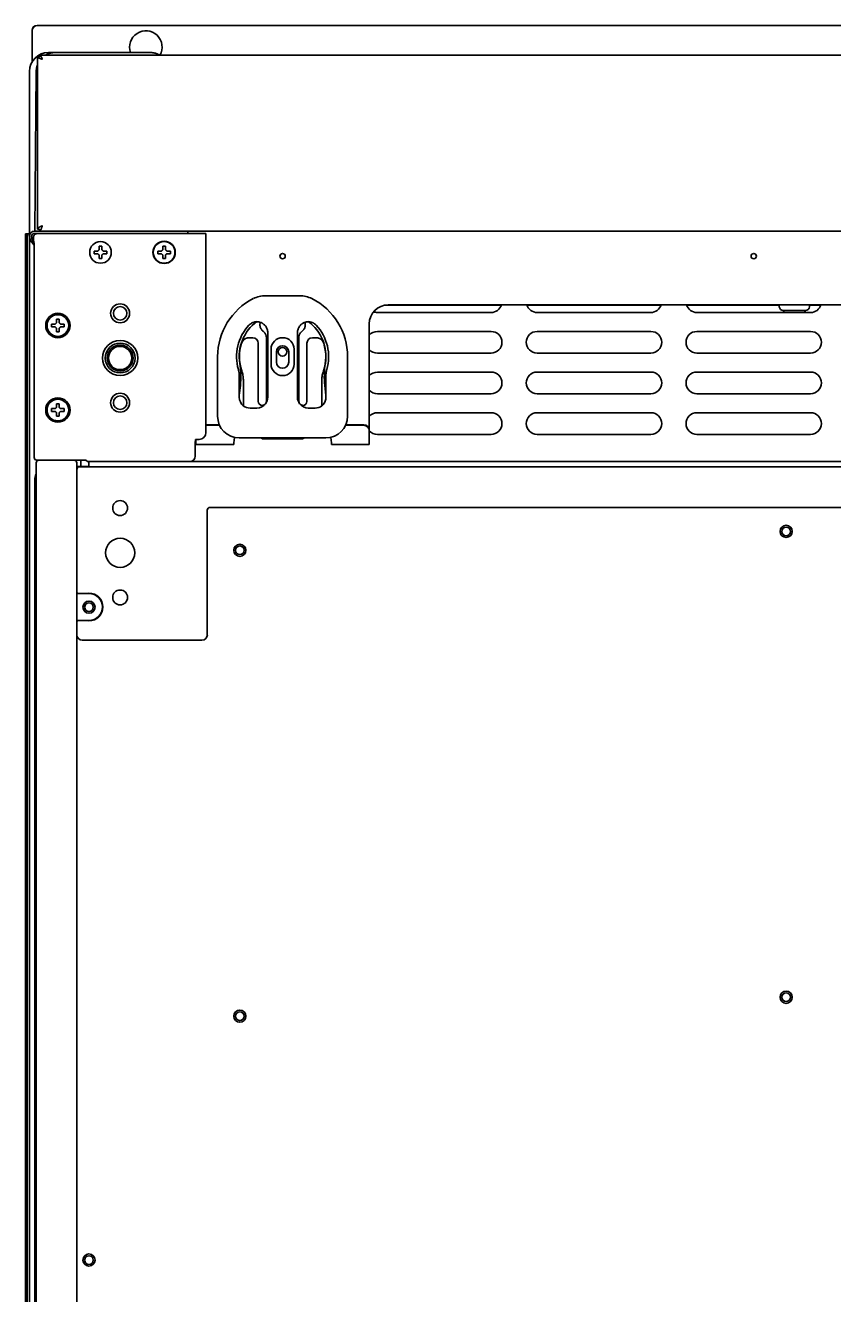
# Model space of a CAD drawing. Extents: x 6569 to 10251, y -294 to 3100.
# Drawn here: x 8534.1 to 8832.6, y 2572.6 to 3041.1 of the extents above; entities that cross this region are included whole.
import ezdxf

# ---------------------------------------------------------------- set-up
doc = ezdxf.new("R2010")
doc.units = 0
doc.header["$LTSCALE"] = 5
doc.layers.add('1', color=7, linetype='CONTINUOUS', true_color=0xffffff)

msp = doc.modelspace()

# ---------------------------------------------------------------- linework, layer by layer
at = {"layer": '1', "color": 7, "linetype": 'Continuous', "lineweight": 35}
for p, q in [((8538.56, 3041.13), (8538.36, 3041.13)), ((8538.56, 3041.13), (9067.56, 3041.13)), ((8536.56, 3039.33), (8536.56, 3039.14)), ((8536.56, 3039.13), (8536.56, 3027.73)), ((8538.56, 3029.33), (8538.56, 2965.89)), ((8539.32, 3030.13), (8539.32, 3029.37)), ((8539.32, 3030.13), (9066.8, 3030.13)), ((8542.56, 3031.13), (8545.08, 3031.13)), ((8545.08, 3031.13), (8580.05, 3031.13)), ((8535.56, 3024.13), (8535.56, 2967.33)), ((8535.57, 2967.32), (8535.57, 3024.13)), ((8538.08, 3024.19), (8537.56, 2965.13)), ((8535.56, 2967.33), (8535.57, 2967.32)), ((8535.56, 2967.26), (8535.56, 2964.13)), ((8535.57, 2967.3), (8535.57, 2967.27)), ((8535.57, 2964.13), (8535.57, 2967.29)), ((8534.06, 2964.13), (8534.07, 2964.13)), ((8534.06, 2964.13), (8534.06, 2170.23)), ((8534.65, 2964.13), (8534.07, 2964.13)), ((8534.65, 2964.13), (8535.45, 2964.13)), ((8534.75, 2172.23), (8534.75, 2962.13)), ((8535.45, 2964.13), (8535.75, 2964.13)), ((8535.55, 2962.13), (8535.55, 2172.23)), ((8535.56, 2252.93), (8535.56, 2963.33)), ((8537.07, 2961.78), (8537.3, 2960.57)), ((8537.36, 2965.13), (8592.06, 2965.13)), ((8537.36, 2964.33), (8600.73, 2964.33)), ((8537.56, 2963.94), (8537.56, 2964.33)), ((8538.56, 2965.89), (8539.31, 2965.89)), ((8592.06, 2965.13), (8594.06, 2965.13)), ((8592.06, 2964.33), (8594.06, 2964.33)), ((8594.06, 2965.13), (8594.06, 2964.33)), ((8594.06, 2964.33), (8594.81, 2964.33)), ((8594.07, 2965.13), (9012.06, 2965.13)), ((8600.73, 2890.77), (8600.73, 2964.33)), ((8537.31, 2881.61), (8537.31, 2959.86)), ((8559.51, 2957.33), (8559.51, 2957.83)), ((8559.51, 2956.83), (8559.51, 2957.33)), ((8564.11, 2957.83), (8564.11, 2957.33)), ((8564.11, 2957.33), (8564.11, 2956.83)), ((8583.01, 2957.33), (8583.01, 2957.83)), ((8583.01, 2956.83), (8583.01, 2957.33)), ((8587.61, 2957.83), (8587.61, 2957.33)), ((8587.61, 2957.33), (8587.61, 2956.83)), ((8622.76, 2941.33), (8635.37, 2941.33)), ((8706.06, 2935.13), (8664.06, 2935.13)), ((8709.85, 2937.83), (8666.75, 2937.83)), ((8938.06, 2937.95), (8668.06, 2937.95)), ((8768.85, 2937.83), (8719.28, 2937.83)), ((8765.06, 2935.13), (8723.06, 2935.13)), ((8812.49, 2937.83), (8778.28, 2937.83)), ((8824.06, 2935.13), (8782.06, 2935.13)), ((8812.49, 2937.95), (8812.51, 2937.27)), ((8822.12, 2935.83), (8814.01, 2935.83)), ((8814.06, 2935.43), (8814.06, 2935.23)), ((8822.06, 2935.23), (8822.06, 2935.43)), ((8823.61, 2937.27), (8823.64, 2937.95)), ((8827.85, 2937.83), (8823.63, 2937.83)), ((8543.76, 2930.33), (8543.76, 2930.83)), ((8543.76, 2929.83), (8543.76, 2930.33)), ((8548.36, 2930.83), (8548.36, 2930.33)), ((8548.36, 2930.33), (8548.36, 2929.83)), ((8661.06, 2895.05), (8661.06, 2930.95)), ((8618.07, 2925.83), (8616.75, 2925.83)), ((8623.06, 2925.83), (8623.06, 2902.33)), ((8623.56, 2903.83), (8623.56, 2927.7)), ((8634.56, 2927.7), (8634.56, 2903.83)), ((8635.06, 2902.33), (8635.06, 2925.83)), ((8641.38, 2925.83), (8640.06, 2925.83)), ((8664.06, 2928.13), (8706.06, 2928.13)), ((8723.06, 2928.13), (8765.06, 2928.13)), ((8782.06, 2928.13), (8824.06, 2928.13)), ((8620.06, 2902.33), (8620.06, 2923.83)), ((8624.81, 2921.58), (8624.81, 2916.08)), ((8626.81, 2920.58), (8626.81, 2916.78)), ((8631.31, 2916.78), (8631.31, 2920.58)), ((8633.31, 2916.08), (8633.31, 2921.58)), ((8638.06, 2923.83), (8638.06, 2902.33)), ((8706.06, 2920.13), (8664.06, 2920.13)), ((8765.06, 2920.13), (8723.06, 2920.13)), ((8824.06, 2920.13), (8782.06, 2920.13)), ((8605.06, 2896.83), (8605.06, 2918.83)), ((8653.06, 2918.83), (8653.06, 2896.83)), ((8613.06, 2911.83), (8613.06, 2903.83)), ((8614.56, 2910.27), (8614.56, 2900.7)), ((8643.56, 2900.7), (8643.56, 2910.27)), ((8645.06, 2903.83), (8645.06, 2911.83)), ((8664.06, 2913.13), (8706.06, 2913.13)), ((8723.06, 2913.13), (8765.06, 2913.13)), ((8782.06, 2913.13), (8824.06, 2913.13)), ((8613.46, 2908.13), (8613.06, 2904.65)), ((8645.06, 2904.65), (8644.66, 2908.13)), ((8706.06, 2905.13), (8664.06, 2905.13)), ((8765.06, 2905.13), (8723.06, 2905.13)), ((8824.06, 2905.13), (8782.06, 2905.13)), ((8543.76, 2899.13), (8543.76, 2899.63)), ((8543.76, 2898.63), (8543.76, 2899.13)), ((8548.36, 2899.63), (8548.36, 2899.13)), ((8548.36, 2899.13), (8548.36, 2898.63)), ((8617.06, 2899.83), (8619.56, 2899.83)), ((8638.56, 2899.83), (8641.06, 2899.83)), ((8664.06, 2898.13), (8706.06, 2898.13)), ((8723.06, 2898.13), (8765.06, 2898.13)), ((8782.06, 2898.13), (8824.06, 2898.13)), ((8605.69, 2893.71), (8600.73, 2893.71)), ((8605.79, 2893.51), (8600.73, 2893.51)), ((8659.06, 2893.51), (8652.34, 2893.51)), ((8659.06, 2893.71), (8652.43, 2893.71)), ((8661.06, 2894.63), (8661.06, 2895.05)), ((8661.06, 2891.78), (8661.06, 2894.63)), ((8661.06, 2891.57), (8661.06, 2891.78)), ((8661.06, 2887.03), (8661.06, 2891.57)), ((8596.81, 2887.33), (8596.87, 2887.86)), ((8596.81, 2887.33), (8596.81, 2882.13)), ((8596.87, 2888.24), (8596.9, 2888.27)), ((8596.87, 2888.24), (8596.87, 2887.86)), ((8596.9, 2888.27), (8598.23, 2888.27)), ((8597.06, 2887.03), (8597.06, 2888.27)), ((8597.06, 2886.37), (8597.06, 2887.03)), ((8611.3, 2889.02), (8611.06, 2887.03)), ((8611.06, 2887.03), (8611.06, 2886.37)), ((8645.06, 2888.83), (8613.06, 2888.83)), ((8621.08, 2888.83), (8621.56, 2888.63)), ((8621.46, 2888.53), (8621.46, 2888.67)), ((8636.66, 2888.53), (8621.46, 2888.53)), ((8621.56, 2888.63), (8621.56, 2888.53)), ((8621.56, 2888.63), (8636.56, 2888.63)), ((8636.56, 2888.63), (8636.97, 2888.79)), ((8636.56, 2888.53), (8636.56, 2888.63)), ((8636.66, 2888.67), (8636.66, 2888.53)), ((8646.83, 2889.02), (8647.06, 2887.03)), ((8647.06, 2887.03), (8647.06, 2886.37)), ((8661.06, 2886.37), (8661.06, 2887.03)), ((8706.06, 2890.13), (8664.06, 2890.13)), ((8765.06, 2890.13), (8723.06, 2890.13)), ((8824.06, 2890.13), (8782.06, 2890.13)), ((8597.06, 2886.37), (8611.06, 2886.37)), ((8647.06, 2886.37), (8661.06, 2886.37)), ((8538.06, 2253.58), (8538.06, 2879.58)), ((8555.85, 2880.61), (8538.31, 2880.61)), ((8539.06, 2880.58), (8552.06, 2880.58)), ((8553.06, 2298.83), (8553.06, 2879.58)), ((8553.06, 2878.33), (8557.56, 2878.33)), ((8554.06, 2878.18), (9052.06, 2878.18)), ((8554.56, 2879.13), (8554.56, 2880.61)), ((8557.04, 2880.14), (8556.35, 2880.6)), ((9048.56, 2880.13), (8557.56, 2880.13)), ((8557.56, 2880.13), (8557.56, 2878.33)), ((8537.56, 2873.33), (8537.56, 2252.43)), ((9003.86, 2863.18), (8602.26, 2863.18)), ((8601.26, 2862.18), (8601.26, 2816.17)), ((8557.56, 2831.43), (8553.56, 2831.43)), ((8553.56, 2821.43), (8557.56, 2821.43)), ((8599.27, 2814.18), (8555.06, 2814.18))]:
    msp.add_line(p, q, dxfattribs=at)
for centre, radius in [((8585.31, 2957.33), 4.13), ((8561.81, 2957.33), 4), ((8585.31, 2957.33), 4), ((8629.06, 2955.93), 1), ((8803.06, 2955.93), 1), ((8569.06, 2934.83), 3.5), ((8546.06, 2930.33), 4.5), ((8546.06, 2930.33), 4), ((8569.06, 2934.83), 2.5), ((8569.06, 2918.33), 6.5), ((8569.06, 2918.33), 5.5), ((8569.06, 2918.33), 4.8), ((8569.06, 2918.33), 4.3), ((8629.06, 2920.58), 1.6), ((8569.06, 2901.83), 3.5), ((8546.06, 2899.13), 4.5), ((8546.06, 2899.13), 4), ((8569.06, 2901.83), 2.5), ((8569.06, 2862.93), 2.75), ((8815.06, 2854.33), 2.25), ((8815.06, 2854.33), 1.6), ((8569.06, 2846.43), 5.38), ((8613.26, 2847.33), 2.25), ((8613.26, 2847.33), 1.6), ((8569.06, 2829.93), 2.75), ((8557.56, 2826.33), 2.25), ((8557.56, 2826.33), 1.6), ((8815.06, 2682.33), 2.25), ((8815.06, 2682.33), 1.6), ((8613.26, 2675.33), 2.25), ((8613.26, 2675.33), 1.6), ((8557.56, 2585.33), 2.25), ((8557.56, 2585.33), 1.6)]:
    msp.add_circle(centre, radius, dxfattribs=at)
for centre, radius, start, end in [((8538.36, 3039.33), 1.8, 90, 180), ((8538.56, 3039.13), 2, 90, 180), ((8578.56, 3033.13), 6, 329.9728, 199.4962), ((8537.36, 2963.33), 1.8, 90, 180), ((8537.36, 2963.33), 1, 90, 180), ((8629.06, 2918.83), 24, 116.7655, 180), ((8622.76, 2931.33), 10, 90, 116.7655), ((8635.37, 2931.33), 10, 63.2345, 90), ((8629.06, 2918.83), 24, 0, 63.2345), ((8668.06, 2930.95), 7, 90, 180), ((8664.06, 2939.13), 4, 249.2551, 270), ((8706.06, 2939.13), 4, 270, 342.9253), ((8723.06, 2939.13), 4, 197.0747, 270), ((8765.06, 2939.13), 4, 270, 342.9253), ((8782.06, 2939.13), 4, 197.0747, 270), ((8814.01, 2937.33), 1.5, 182, 270), ((8814.46, 2935.43), 0.4, 90, 180), ((8814.46, 2935.23), 0.4, 180, 194.4772), ((8821.66, 2935.43), 0.4, 0, 90), ((8821.66, 2935.23), 0.4, 345.5228, 0), ((8822.12, 2937.33), 1.5, 270, 358), ((8824.06, 2939.13), 4, 270, 342.9253), ((8629.06, 2918.83), 17, 136.9472, 196.2606), ((8629.06, 2918.93), 16, 126.584, 189.2278), ((8629.06, 2918.93), 16, 350.7722, 53.5772), ((8629.06, 2918.83), 17, 343.7394, 43.0512), ((8629.06, 2921.58), 4.25, 0, 180), ((8664.06, 2924.13), 4, 90, 138.5915), ((8706.06, 2924.13), 4, 270, 90), ((8723.06, 2924.13), 4, 90, 270), ((8765.06, 2924.13), 4, 270, 90), ((8782.06, 2924.13), 4, 90, 270), ((8824.06, 2924.13), 4, 270, 90), ((8629.06, 2918.83), 15.95, 162.0029, 199.2463), ((8629.06, 2920.58), 2.25, 0, 180), ((8629.06, 2918.83), 15.95, 340.7537, 17.9971), ((8664.06, 2924.13), 4, 221.4085, 270), ((8583.66, 2911.55), 30, 353.4511, 9.2278), ((8629.06, 2916.08), 4.25, 180, 0), ((8629.06, 2916.78), 2.25, 180, 0), ((8674.47, 2911.55), 30, 170.7722, 186.5489), ((8664.06, 2909.13), 4, 90, 138.5915), ((8706.06, 2909.13), 4, 270, 90), ((8723.06, 2909.13), 4, 90, 270), ((8765.06, 2909.13), 4, 270, 90), ((8782.06, 2909.13), 4, 90, 270), ((8824.06, 2909.13), 4, 270, 90), ((8664.06, 2909.13), 4, 221.4085, 270), ((8613.06, 2896.83), 8, 180, 270), ((8645.06, 2896.83), 8, 270, 0), ((8664.06, 2894.13), 4, 90, 138.5915), ((8706.06, 2894.13), 4, 270, 90), ((8723.06, 2894.13), 4, 90, 270), ((8765.06, 2894.13), 4, 270, 90), ((8782.06, 2894.13), 4, 90, 270), ((8824.06, 2894.13), 4, 270, 90), ((8664.06, 2894.13), 4, 221.4085, 270), ((8556.56, 2879.13), 2, 180, 203.5786), ((8542.56, 2873.33), 5, 154.1573, 180), ((8557.56, 2826.43), 5.11, 270, 90), ((8557.56, 2826.43), 5, 270, 90)]:
    msp.add_arc(centre, radius, start, end, dxfattribs=at)
for centre, major_axis, ratio, start_param, end_param in [((8542.57, 3024.12), (-4.95, 4.95), 0.999478, -0.784789, 0.784789), ((8534.9, 2967.33), (0, 2), 0.333444, 4.694944, 4.71239), ((8519.1, 2967.33), (-16.46, 0.03), 0.121466, 3.129398, 3.158687), ((8534.9, 2967.33), (-0.03, 2), 0.333454, 4.673135, 4.690573), ((8537.57, 3071.64), (2, 104.32), 0.000761, 3.136781, 3.164482), ((8534.65, 2962.13), (0, 2), 0.052336, -1.570796, 0), ((8535.45, 2962.13), (0, 2), 0.052336, 4.712389, 6.283185), ((8537.07, 2963.2), (0, 1.41), 0.006171, 1.836605, 3.109242), ((8538.57, 2962.82), (-0.95, 1.16), 0.998075, -0.684878, 0.656155), ((8537.3, 2959.86), (0, 0.707), 0.006171, 4.706218, 6.250834), ((8618.06, 2923.82), (1.42, 1.42), 0.998783, 5.498396, 7.067974), ((8640.07, 2923.82), (-1.42, 1.42), 0.998783, -0.784789, 0.784789), ((8617.06, 2903.83), (2.83, 2.83), 0.999695, 2.356347, 3.251938), ((8617.06, 2903.83), (2.83, 2.83), 0.999695, 3.251938, 3.926839), ((8619.56, 2903.83), (-2.83, 2.83), 0.999695, 2.356347, 3.276261), ((8621.57, 2902.33), (1.06, 1.06), 0.998783, 2.356803, 3.926991), ((8621.56, 2902.33), (-1.06, 1.06), 0.998783, 2.356195, 3.264228), ((8619.56, 2903.83), (-2.83, 2.83), 0.999695, 3.290549, 3.926839), ((8621.56, 2902.33), (-1.06, 1.06), 0.998783, 3.302332, 3.926382), ((8638.56, 2903.83), (2.83, 2.83), 0.999695, 2.356347, 2.992639), ((8636.57, 2902.33), (1.06, 1.06), 0.998783, 2.356803, 2.980862), ((8638.56, 2903.83), (2.83, 2.83), 0.999695, 3.006925, 3.926839), ((8636.57, 2902.33), (1.06, 1.06), 0.998783, 3.018958, 3.926991), ((8636.56, 2902.33), (-1.06, 1.06), 0.998783, 2.356195, 3.926382), ((8641.06, 2903.83), (-2.83, 2.83), 0.999695, 2.356347, 3.031247), ((8641.06, 2903.83), (-2.83, 2.83), 0.999695, 3.197702, 3.926839), ((8600.75, 2896.55), (0, 1), 0.017455, 0.261799, 1.570796), ((8659.06, 2891.78), (2, 0), 0.965926, 0, 1.570796), ((8659.06, 2891.57), (2, 0), 0.965926, 0, 1.570796), ((8598.23, 2890.77), (-1.77, 1.77), 0.999695, 2.356347, 3.926839), ((8594.81, 2882.13), (-1.41, 1.41), 0.999695, 2.356347, 3.926839), ((8538.31, 2881.61), (0.447, 0.895), 0.99981, 2.03449, 3.605134), ((8539.06, 2879.58), (-0.707, 0.707), 0.999695, -0.785246, 0.785246), ((8552.06, 2879.58), (0.707, 0.707), 0.999695, 5.497939, 7.068431), ((8554.06, 2877.18), (-0.708, 0.708), 0.998783, -0.784789, 0.784789), ((8555.85, 2880.6), (-0.5, 0), 0.017455, 3.167773, 4.712389), ((8558.04, 2880.14), (-1, 0), 0.017455, 0.02618, 1.076762), ((8602.26, 2862.18), (-0.708, 0.708), 0.998783, -0.784789, 0.784789), ((8553.56, 2831.93), (0.354, 0.354), 0.998783, 2.356803, 3.926382), ((8553.56, 2820.93), (-0.354, 0.354), 0.998783, -0.784789, 0.784789), ((8555.07, 2816.18), (1.42, 1.42), 0.998783, 2.356803, 3.926382), ((8599.26, 2816.18), (-1.42, 1.42), 0.998783, 2.356803, 3.926382)]:
    msp.add_ellipse(centre, major_axis=major_axis, ratio=ratio, start_param=start_param, end_param=end_param, dxfattribs=at)
for points in [[(8538.58, 3029.38), (8538.57, 3029.36), (8538.56, 3029.34), (8538.56, 3029.33)], [(8538.58, 3029.38), (8538.83, 3029.38), (8539.08, 3029.37), (8539.32, 3029.37)], [(8539.32, 3030.13), (8539.36, 3030.13), (8539.42, 3030.12), (8539.51, 3030.07), (8539.61, 3029.99), (8539.7, 3029.89), (8539.8, 3029.76), (8539.89, 3029.6), (8539.99, 3029.42), (8540.08, 3029.23), (8540.18, 3029.02), (8540.27, 3028.79), (8540.33, 3028.64), (8540.36, 3028.56)], [(8535.57, 2967.35), (8535.57, 2967.33), (8535.57, 2967.31), (8535.57, 2967.29)], [(8538.56, 2965.89), (8538.56, 2965.93), (8538.57, 2966.01), (8538.62, 2966.12), (8538.7, 2966.24), (8538.8, 2966.35), (8538.93, 2966.46), (8539.09, 2966.57), (8539.27, 2966.68), (8539.46, 2966.78), (8539.67, 2966.88), (8539.9, 2966.98), (8540.13, 2967.07), (8540.29, 2967.13), (8540.36, 2967.16)], [(8539.31, 2965.14), (8539.31, 2965.39), (8539.31, 2965.64), (8539.31, 2965.89)], [(8539.31, 2965.14), (8539.33, 2965.13), (8539.35, 2965.13), (8539.36, 2965.13)], [(8560.81, 2956.83), (8560.76, 2956.83), (8560.65, 2956.83), (8560.49, 2956.83), (8560.33, 2956.83), (8560.18, 2956.83), (8560.02, 2956.83), (8559.87, 2956.83), (8559.7, 2956.83), (8559.58, 2956.83), (8559.51, 2956.83)], [(8560.81, 2957.83), (8560.84, 2957.85), (8560.89, 2957.9), (8560.96, 2957.97), (8561.03, 2958.04), (8561.1, 2958.11), (8561.17, 2958.18), (8561.24, 2958.25), (8561.29, 2958.3), (8561.31, 2958.33)], [(8561.31, 2956.33), (8561.29, 2956.35), (8561.24, 2956.4), (8561.16, 2956.48), (8561.09, 2956.55), (8561.02, 2956.62), (8560.95, 2956.69), (8560.88, 2956.76), (8560.84, 2956.8), (8560.81, 2956.83)], [(8561.31, 2958.33), (8561.31, 2958.38), (8561.31, 2958.49), (8561.31, 2958.65), (8561.31, 2958.81), (8561.31, 2958.96), (8561.31, 2959.12), (8561.31, 2959.27), (8561.31, 2959.44), (8561.31, 2959.56), (8561.31, 2959.63)], [(8561.31, 2959.63), (8561.48, 2959.63), (8561.81, 2959.63), (8562.15, 2959.63), (8562.31, 2959.63)], [(8562.31, 2958.33), (8562.34, 2958.3), (8562.39, 2958.25), (8562.47, 2958.18), (8562.54, 2958.1), (8562.61, 2958.03), (8562.68, 2957.96), (8562.75, 2957.9), (8562.79, 2957.85), (8562.81, 2957.83)], [(8562.81, 2956.83), (8562.79, 2956.8), (8562.74, 2956.75), (8562.67, 2956.68), (8562.6, 2956.61), (8562.53, 2956.54), (8562.46, 2956.47), (8562.39, 2956.4), (8562.34, 2956.35), (8562.31, 2956.33)], [(8562.81, 2957.83), (8562.87, 2957.83), (8562.98, 2957.83), (8563.14, 2957.83), (8563.3, 2957.83), (8563.45, 2957.83), (8563.6, 2957.83), (8563.76, 2957.83), (8563.93, 2957.83), (8564.05, 2957.83), (8564.11, 2957.83)], [(8584.31, 2956.83), (8584.26, 2956.83), (8584.15, 2956.83), (8583.99, 2956.83), (8583.83, 2956.83), (8583.68, 2956.83), (8583.52, 2956.83), (8583.37, 2956.83), (8583.2, 2956.83), (8583.08, 2956.83), (8583.01, 2956.83)], [(8584.31, 2957.83), (8584.34, 2957.85), (8584.39, 2957.9), (8584.46, 2957.97), (8584.53, 2958.04), (8584.6, 2958.11), (8584.67, 2958.18), (8584.74, 2958.25), (8584.79, 2958.3), (8584.81, 2958.33)], [(8584.81, 2956.33), (8584.79, 2956.35), (8584.74, 2956.4), (8584.66, 2956.48), (8584.59, 2956.55), (8584.52, 2956.62), (8584.45, 2956.69), (8584.38, 2956.76), (8584.34, 2956.8), (8584.31, 2956.83)], [(8584.81, 2958.33), (8584.81, 2958.38), (8584.81, 2958.49), (8584.81, 2958.65), (8584.81, 2958.81), (8584.81, 2958.96), (8584.81, 2959.12), (8584.81, 2959.27), (8584.81, 2959.44), (8584.81, 2959.56), (8584.81, 2959.63)], [(8584.81, 2959.63), (8584.98, 2959.63), (8585.31, 2959.63), (8585.65, 2959.63), (8585.81, 2959.63)], [(8585.81, 2958.33), (8585.84, 2958.3), (8585.89, 2958.25), (8585.97, 2958.18), (8586.04, 2958.1), (8586.11, 2958.03), (8586.18, 2957.96), (8586.25, 2957.9), (8586.29, 2957.85), (8586.31, 2957.83)], [(8586.31, 2956.83), (8586.29, 2956.8), (8586.24, 2956.75), (8586.17, 2956.68), (8586.1, 2956.61), (8586.03, 2956.54), (8585.96, 2956.47), (8585.89, 2956.4), (8585.84, 2956.35), (8585.81, 2956.33)], [(8586.31, 2957.83), (8586.37, 2957.83), (8586.48, 2957.83), (8586.64, 2957.83), (8586.8, 2957.83), (8586.95, 2957.83), (8587.1, 2957.83), (8587.26, 2957.83), (8587.43, 2957.83), (8587.55, 2957.83), (8587.61, 2957.83)], [(8562.31, 2955.03), (8562.15, 2955.03), (8561.81, 2955.03), (8561.48, 2955.03), (8561.31, 2955.03)], [(8562.31, 2956.33), (8562.31, 2956.27), (8562.31, 2956.16), (8562.31, 2956), (8562.31, 2955.84), (8562.31, 2955.69), (8562.31, 2955.54), (8562.31, 2955.38), (8562.31, 2955.21), (8562.31, 2955.09), (8562.31, 2955.03)], [(8585.81, 2955.03), (8585.65, 2955.03), (8585.31, 2955.03), (8584.98, 2955.03), (8584.81, 2955.03)], [(8585.81, 2956.33), (8585.81, 2956.27), (8585.81, 2956.16), (8585.81, 2956), (8585.81, 2955.84), (8585.81, 2955.69), (8585.81, 2955.54), (8585.81, 2955.38), (8585.81, 2955.21), (8585.81, 2955.09), (8585.81, 2955.03)], [(8545.06, 2929.83), (8545.01, 2929.83), (8544.9, 2929.83), (8544.74, 2929.83), (8544.58, 2929.83), (8544.43, 2929.83), (8544.27, 2929.83), (8544.12, 2929.83), (8543.95, 2929.83), (8543.83, 2929.83), (8543.76, 2929.83)], [(8545.06, 2930.83), (8545.09, 2930.85), (8545.14, 2930.9), (8545.21, 2930.97), (8545.28, 2931.04), (8545.35, 2931.11), (8545.42, 2931.18), (8545.49, 2931.25), (8545.54, 2931.3), (8545.56, 2931.33)], [(8545.56, 2929.33), (8545.54, 2929.35), (8545.49, 2929.4), (8545.41, 2929.48), (8545.34, 2929.55), (8545.27, 2929.62), (8545.2, 2929.69), (8545.13, 2929.76), (8545.09, 2929.8), (8545.06, 2929.83)], [(8545.56, 2931.33), (8545.56, 2931.38), (8545.56, 2931.49), (8545.56, 2931.65), (8545.56, 2931.81), (8545.56, 2931.96), (8545.56, 2932.12), (8545.56, 2932.27), (8545.56, 2932.44), (8545.56, 2932.56), (8545.56, 2932.63)], [(8545.56, 2932.63), (8545.73, 2932.63), (8546.06, 2932.63), (8546.4, 2932.63), (8546.56, 2932.63)], [(8546.56, 2931.33), (8546.59, 2931.3), (8546.64, 2931.25), (8546.72, 2931.18), (8546.79, 2931.1), (8546.86, 2931.03), (8546.93, 2930.96), (8547, 2930.9), (8547.04, 2930.85), (8547.06, 2930.83)], [(8547.06, 2929.83), (8547.04, 2929.8), (8546.99, 2929.75), (8546.92, 2929.68), (8546.85, 2929.61), (8546.78, 2929.54), (8546.71, 2929.47), (8546.64, 2929.4), (8546.59, 2929.35), (8546.56, 2929.33)], [(8546.56, 2929.33), (8546.56, 2929.27), (8546.56, 2929.16), (8546.56, 2929), (8546.56, 2928.84), (8546.56, 2928.69), (8546.56, 2928.54), (8546.56, 2928.38), (8546.56, 2928.21), (8546.56, 2928.09), (8546.56, 2928.03)], [(8547.06, 2930.83), (8547.12, 2930.83), (8547.23, 2930.83), (8547.39, 2930.83), (8547.55, 2930.83), (8547.7, 2930.83), (8547.85, 2930.83), (8548.01, 2930.83), (8548.18, 2930.83), (8548.3, 2930.83), (8548.36, 2930.83)], [(8546.56, 2928.03), (8546.4, 2928.03), (8546.06, 2928.03), (8545.73, 2928.03), (8545.56, 2928.03)], [(8612.74, 2914.07), (8612.8, 2913.88), (8612.89, 2913.52), (8612.99, 2912.96), (8613.05, 2912.4), (8613.06, 2912.02), (8613.06, 2911.83)], [(8645.06, 2911.83), (8645.06, 2912.02), (8645.08, 2912.4), (8645.14, 2912.96), (8645.24, 2913.52), (8645.33, 2913.88), (8645.38, 2914.07)], [(8545.56, 2900.13), (8545.56, 2900.18), (8545.56, 2900.29), (8545.56, 2900.45), (8545.56, 2900.61), (8545.56, 2900.76), (8545.56, 2900.92), (8545.56, 2901.07), (8545.56, 2901.24), (8545.56, 2901.36), (8545.56, 2901.43)], [(8545.56, 2901.43), (8545.73, 2901.43), (8546.06, 2901.43), (8546.4, 2901.43), (8546.56, 2901.43)], [(8622.75, 2901.4), (8622.76, 2901.42), (8622.77, 2901.43), (8622.78, 2901.45)], [(8635.38, 2901.4), (8635.37, 2901.42), (8635.36, 2901.43), (8635.35, 2901.45)], [(8545.06, 2898.63), (8545.01, 2898.63), (8544.9, 2898.63), (8544.74, 2898.63), (8544.58, 2898.63), (8544.43, 2898.63), (8544.27, 2898.63), (8544.12, 2898.63), (8543.95, 2898.63), (8543.83, 2898.63), (8543.76, 2898.63)], [(8545.06, 2899.63), (8545.09, 2899.65), (8545.14, 2899.7), (8545.21, 2899.77), (8545.28, 2899.84), (8545.35, 2899.91), (8545.42, 2899.98), (8545.49, 2900.05), (8545.54, 2900.1), (8545.56, 2900.13)], [(8545.56, 2898.13), (8545.54, 2898.15), (8545.49, 2898.2), (8545.41, 2898.28), (8545.34, 2898.35), (8545.27, 2898.42), (8545.2, 2898.49), (8545.13, 2898.56), (8545.09, 2898.6), (8545.06, 2898.63)], [(8546.56, 2896.83), (8546.4, 2896.83), (8546.06, 2896.83), (8545.73, 2896.83), (8545.56, 2896.83)], [(8546.56, 2900.13), (8546.59, 2900.1), (8546.64, 2900.05), (8546.72, 2899.98), (8546.79, 2899.9), (8546.86, 2899.83), (8546.93, 2899.76), (8547, 2899.7), (8547.04, 2899.65), (8547.06, 2899.63)], [(8547.06, 2898.63), (8547.04, 2898.6), (8546.99, 2898.55), (8546.92, 2898.48), (8546.85, 2898.41), (8546.78, 2898.34), (8546.71, 2898.27), (8546.64, 2898.2), (8546.59, 2898.15), (8546.56, 2898.13)], [(8546.56, 2898.13), (8546.56, 2898.07), (8546.56, 2897.96), (8546.56, 2897.8), (8546.56, 2897.64), (8546.56, 2897.49), (8546.56, 2897.34), (8546.56, 2897.18), (8546.56, 2897.01), (8546.56, 2896.89), (8546.56, 2896.83)], [(8547.06, 2899.63), (8547.12, 2899.63), (8547.23, 2899.63), (8547.39, 2899.63), (8547.55, 2899.63), (8547.7, 2899.63), (8547.85, 2899.63), (8548.01, 2899.63), (8548.18, 2899.63), (8548.3, 2899.63), (8548.36, 2899.63)]]:
    msp.add_open_spline(points, degree=3, dxfattribs=at)
for points, knots in [([(8538.58, 3029.38), (8538.58, 3029.38), (8538.58, 3029.38), (8538.59, 3029.36), (8538.62, 3029.32), (8538.7, 3029.25), (8538.8, 3029.19), (8538.93, 3029.12), (8539.09, 3029.05), (8539.26, 3028.98), (8539.46, 3028.9), (8539.67, 3028.82), (8539.9, 3028.74), (8540.13, 3028.65), (8540.29, 3028.59), (8540.36, 3028.56)], [0, 0, 0, 0, 0.00192, 0.00192, 0.092654, 0.183389, 0.274123, 0.364858, 0.455593, 0.546327, 0.637062, 0.727796, 0.818531, 0.909265, 1, 1, 1, 1]), ([(8545.08, 3031.13), (8544.85, 3031.13), (8544.62, 3031.11), (8544.17, 3031.07), (8543.72, 3031), (8543.28, 3030.89), (8543.01, 3030.81), (8542.95, 3030.8), (8542.84, 3030.76), (8542.79, 3030.74), (8542.63, 3030.68), (8542.52, 3030.64), (8542.2, 3030.51), (8541.94, 3030.39), (8541.68, 3030.25), (8541.62, 3030.21)], [0, 0, 0, 0, 0.188768, 0.188768, 0.377537, 0.566305, 0.566305, 0.613497, 0.613497, 0.660689, 0.660689, 0.755074, 0.755074, 0.943842, 1, 1, 1, 1]), ([(8583.64, 3030.14), (8583.63, 3030.14), (8583.63, 3030.14), (8583.54, 3030.2), (8583.44, 3030.25), (8583.13, 3030.41), (8582.72, 3030.61), (8582.3, 3030.76), (8581.97, 3030.86), (8581.86, 3030.89), (8581.69, 3030.93), (8581.64, 3030.94), (8581.53, 3030.97), (8581.47, 3030.98), (8581.19, 3031.04), (8580.74, 3031.1), (8580.28, 3031.13), (8580.05, 3031.13)], [0, 0, 0, 0, 0.000273, 0.000273, 0.091157, 0.091157, 0.272926, 0.454694, 0.454694, 0.545579, 0.545579, 0.591021, 0.591021, 0.636463, 0.636463, 0.818231, 1, 1, 1, 1]), ([(8538.48, 3026.46), (8538.45, 3026.38), (8538.42, 3026.3), (8538.36, 3026.11), (8538.33, 3026), (8538.29, 3025.83), (8538.28, 3025.78), (8538.25, 3025.66), (8538.24, 3025.61), (8538.18, 3025.33), (8538.11, 3024.87), (8538.08, 3024.42), (8538.08, 3024.19)], [0, 0, 0, 0, 0.111112, 0.111112, 0.25926, 0.25926, 0.333334, 0.333334, 0.407408, 0.407408, 0.703704, 1, 1, 1, 1]), ([(8539.31, 2965.14), (8539.31, 2965.14), (8539.31, 2965.14), (8539.34, 2965.15), (8539.4, 2965.18), (8539.49, 2965.26), (8539.58, 2965.36), (8539.66, 2965.49), (8539.75, 2965.65), (8539.84, 2965.83), (8539.93, 2966.02), (8540.01, 2966.23), (8540.1, 2966.46), (8540.19, 2966.69), (8540.28, 2966.92), (8540.34, 2967.08), (8540.36, 2967.16)], [0, 0, 0, 0, 0.002907, 0.002907, 0.085998, 0.169089, 0.25218, 0.335271, 0.418362, 0.501454, 0.584545, 0.667636, 0.750727, 0.833818, 0.916909, 1, 1, 1, 1]), ([(8537.36, 2959.86), (8537.33, 2959.9), (8537.3, 2959.93), (8537.25, 2960.01), (8537.16, 2960.12), (8537.07, 2960.22), (8536.9, 2960.44), (8536.79, 2960.58), (8536.62, 2960.8), (8536.57, 2960.87), (8536.49, 2960.98), (8536.47, 2961.01), (8536.42, 2961.09), (8536.39, 2961.12), (8536.27, 2961.3), (8536.17, 2961.45), (8536.01, 2961.74), (8535.93, 2961.88), (8535.8, 2962.17), (8535.75, 2962.32), (8535.68, 2962.53), (8535.66, 2962.6), (8535.63, 2962.71), (8535.63, 2962.75), (8535.61, 2962.82), (8535.6, 2962.86), (8535.58, 2963.04), (8535.56, 2963.18), (8535.56, 2963.33)], [0, 0, 0, 0, 0.03125, 0.03125, 0.0625, 0.125, 0.125, 0.25, 0.25, 0.3125, 0.3125, 0.34375, 0.34375, 0.375, 0.375, 0.5, 0.5, 0.625, 0.625, 0.75, 0.75, 0.8125, 0.8125, 0.84375, 0.84375, 0.875, 0.875, 1, 1, 1, 1]), ([(8536.36, 2963.33), (8536.36, 2963.29), (8536.36, 2963.25), (8536.37, 2963.18), (8536.37, 2963.14), (8536.37, 2963.04), (8536.38, 2962.96), (8536.4, 2962.75), (8536.42, 2962.6), (8536.49, 2962.17), (8536.56, 2961.88), (8536.75, 2961.3), (8536.86, 2961.02), (8537.04, 2960.59), (8537.1, 2960.44), (8537.2, 2960.22), (8537.23, 2960.15), (8537.3, 2960.01), (8537.33, 2959.93), (8537.36, 2959.86)], [0, 0, 0, 0, 0.03125, 0.03125, 0.0625, 0.0625, 0.125, 0.125, 0.25, 0.25, 0.5, 0.5, 0.75, 0.75, 0.875, 0.875, 0.9375, 0.9375, 1, 1, 1, 1]), ([(8537.01, 2961.79), (8537, 2961.8), (8536.99, 2961.81), (8536.92, 2961.91), (8536.86, 2961.99), (8536.75, 2962.16), (8536.7, 2962.24), (8536.61, 2962.41), (8536.57, 2962.49), (8536.5, 2962.66), (8536.47, 2962.74), (8536.43, 2962.87), (8536.42, 2962.91), (8536.4, 2962.97), (8536.4, 2962.99), (8536.39, 2963.02), (8536.39, 2963.03), (8536.39, 2963.04)], [0, 0, 0, 0, 0.028851, 0.028851, 0.228153, 0.228153, 0.427456, 0.427456, 0.626759, 0.626759, 0.826061, 0.826061, 0.925713, 0.925713, 0.975538, 0.975538, 1, 1, 1, 1]), ([(8537.1, 2963.16), (8537.09, 2963.11), (8537.08, 2963.05), (8537.07, 2962.94), (8537.06, 2962.88), (8537.06, 2962.82)], [0, 0, 0, 0, 0.5, 0.5, 1, 1, 1, 1]), ([(8559.51, 2957.83), (8559.72, 2957.83), (8559.93, 2957.83), (8560.25, 2957.83), (8560.36, 2957.83), (8560.59, 2957.83), (8560.7, 2957.83), (8560.81, 2957.83)], [0, 0, 0, 0, 0.5, 0.5, 0.75, 0.75, 1, 1, 1, 1]), ([(8562.31, 2959.63), (8562.31, 2959.42), (8562.31, 2959.21), (8562.31, 2958.89), (8562.31, 2958.78), (8562.31, 2958.55), (8562.31, 2958.44), (8562.31, 2958.33)], [0, 0, 0, 0, 0.5, 0.5, 0.75, 0.75, 1, 1, 1, 1]), ([(8564.11, 2956.83), (8563.91, 2956.83), (8563.7, 2956.83), (8563.38, 2956.83), (8563.27, 2956.83), (8563.04, 2956.83), (8562.93, 2956.83), (8562.81, 2956.83)], [0, 0, 0, 0, 0.5, 0.5, 0.75, 0.75, 1, 1, 1, 1]), ([(8583.01, 2957.83), (8583.22, 2957.83), (8583.43, 2957.83), (8583.75, 2957.83), (8583.86, 2957.83), (8584.09, 2957.83), (8584.2, 2957.83), (8584.31, 2957.83)], [0, 0, 0, 0, 0.5, 0.5, 0.75, 0.75, 1, 1, 1, 1]), ([(8585.81, 2959.63), (8585.81, 2959.42), (8585.81, 2959.21), (8585.81, 2958.89), (8585.81, 2958.78), (8585.81, 2958.55), (8585.81, 2958.44), (8585.81, 2958.33)], [0, 0, 0, 0, 0.5, 0.5, 0.75, 0.75, 1, 1, 1, 1]), ([(8587.61, 2956.83), (8587.41, 2956.83), (8587.2, 2956.83), (8586.88, 2956.83), (8586.77, 2956.83), (8586.54, 2956.83), (8586.43, 2956.83), (8586.31, 2956.83)], [0, 0, 0, 0, 0.5, 0.5, 0.75, 0.75, 1, 1, 1, 1]), ([(8561.31, 2955.03), (8561.31, 2955.23), (8561.31, 2955.44), (8561.31, 2955.76), (8561.31, 2955.87), (8561.31, 2956.1), (8561.31, 2956.21), (8561.31, 2956.33)], [0, 0, 0, 0, 0.5, 0.5, 0.75, 0.75, 1, 1, 1, 1]), ([(8584.81, 2955.03), (8584.81, 2955.23), (8584.81, 2955.44), (8584.81, 2955.76), (8584.81, 2955.87), (8584.81, 2956.1), (8584.81, 2956.21), (8584.81, 2956.33)], [0, 0, 0, 0, 0.5, 0.5, 0.75, 0.75, 1, 1, 1, 1]), ([(8543.76, 2930.83), (8543.97, 2930.83), (8544.18, 2930.83), (8544.5, 2930.83), (8544.61, 2930.83), (8544.84, 2930.83), (8544.95, 2930.83), (8545.06, 2930.83)], [0, 0, 0, 0, 0.5, 0.5, 0.75, 0.75, 1, 1, 1, 1]), ([(8545.56, 2928.03), (8545.56, 2928.23), (8545.56, 2928.44), (8545.56, 2928.76), (8545.56, 2928.87), (8545.56, 2929.1), (8545.56, 2929.21), (8545.56, 2929.33)], [0, 0, 0, 0, 0.5, 0.5, 0.75, 0.75, 1, 1, 1, 1]), ([(8546.56, 2932.63), (8546.56, 2932.42), (8546.56, 2932.21), (8546.56, 2931.89), (8546.56, 2931.78), (8546.56, 2931.55), (8546.56, 2931.44), (8546.56, 2931.33)], [0, 0, 0, 0, 0.5, 0.5, 0.75, 0.75, 1, 1, 1, 1]), ([(8548.36, 2929.83), (8548.16, 2929.83), (8547.95, 2929.83), (8547.63, 2929.83), (8547.52, 2929.83), (8547.29, 2929.83), (8547.18, 2929.83), (8547.06, 2929.83)], [0, 0, 0, 0, 0.5, 0.5, 0.75, 0.75, 1, 1, 1, 1]), ([(8620.82, 2931.5), (8620.64, 2931.56), (8620.46, 2931.61), (8620.08, 2931.67), (8619.9, 2931.69), (8619.66, 2931.7), (8619.61, 2931.7), (8619.51, 2931.7), (8619.47, 2931.7), (8619.32, 2931.7), (8619.23, 2931.69), (8618.95, 2931.66), (8618.76, 2931.62), (8618.48, 2931.55), (8618.39, 2931.53), (8618.26, 2931.48), (8618.21, 2931.47), (8618.12, 2931.43), (8618.08, 2931.42), (8617.86, 2931.32), (8617.69, 2931.24), (8617.36, 2931.05), (8617.21, 2930.94), (8617.02, 2930.79), (8616.99, 2930.76), (8616.91, 2930.7), (8616.81, 2930.6), (8616.71, 2930.5), (8616.64, 2930.43)], [0, 0, 0, 0, 0.125, 0.125, 0.25, 0.25, 0.28125, 0.28125, 0.3125, 0.3125, 0.375, 0.375, 0.5, 0.5, 0.5625, 0.5625, 0.59375, 0.59375, 0.625, 0.625, 0.75, 0.75, 0.875, 0.875, 0.90625, 0.90625, 0.9375, 1, 1, 1, 1]), ([(8620.82, 2931.5), (8620.78, 2931.35), (8620.74, 2931.21), (8620.71, 2931.02), (8620.71, 2930.98), (8620.7, 2930.9), (8620.7, 2930.86), (8620.69, 2930.75), (8620.68, 2930.67), (8620.69, 2930.44), (8620.7, 2930.29), (8620.73, 2930.06), (8620.75, 2929.99), (8620.78, 2929.88), (8620.79, 2929.84), (8620.81, 2929.77), (8620.82, 2929.73), (8620.88, 2929.55), (8620.93, 2929.41), (8621.04, 2929.2), (8621.09, 2929.1), (8621.15, 2929), (8621.19, 2928.94), (8621.22, 2928.91), (8621.33, 2928.75), (8621.43, 2928.63), (8621.64, 2928.41), (8621.75, 2928.31), (8621.88, 2928.22)], [0, 0, 0, 0, 0.125, 0.125, 0.15625, 0.15625, 0.1875, 0.1875, 0.25, 0.25, 0.375, 0.375, 0.4375, 0.4375, 0.46875, 0.46875, 0.5, 0.5, 0.625, 0.625, 0.6875, 0.71875, 0.71875, 0.75, 0.75, 0.875, 0.875, 1, 1, 1, 1]), ([(8623.56, 2927.7), (8623.56, 2927.91), (8623.55, 2928.12), (8623.48, 2928.53), (8623.44, 2928.73), (8623.36, 2928.96), (8623.35, 2928.98), (8623.34, 2929.03), (8623.33, 2929.06), (8623.3, 2929.13), (8623.28, 2929.18), (8623.22, 2929.32), (8623.18, 2929.42), (8623.04, 2929.7), (8622.93, 2929.87), (8622.78, 2930.09), (8622.75, 2930.13), (8622.7, 2930.19), (8622.68, 2930.21), (8622.65, 2930.25), (8622.56, 2930.35), (8622.47, 2930.45), (8622.26, 2930.67), (8622.1, 2930.81), (8621.89, 2930.96), (8621.84, 2930.99), (8621.76, 2931.05), (8621.71, 2931.08), (8621.58, 2931.16), (8621.49, 2931.21), (8621.21, 2931.35), (8621.02, 2931.43), (8620.82, 2931.5)], [0, 0, 0, 0, 0.125, 0.125, 0.25, 0.25, 0.265625, 0.265625, 0.28125, 0.28125, 0.3125, 0.3125, 0.375, 0.375, 0.5, 0.5, 0.53125, 0.53125, 0.546875, 0.546875, 0.5625, 0.625, 0.625, 0.75, 0.75, 0.78125, 0.78125, 0.8125, 0.8125, 0.875, 0.875, 1, 1, 1, 1]), ([(8637.31, 2931.5), (8637.11, 2931.43), (8636.92, 2931.35), (8636.64, 2931.21), (8636.55, 2931.16), (8636.42, 2931.08), (8636.37, 2931.05), (8636.28, 2930.99), (8636.24, 2930.96), (8636.03, 2930.81), (8635.87, 2930.67), (8635.65, 2930.45), (8635.57, 2930.35), (8635.48, 2930.25), (8635.45, 2930.21), (8635.43, 2930.19), (8635.38, 2930.13), (8635.35, 2930.09), (8635.2, 2929.87), (8635.09, 2929.7), (8634.95, 2929.42), (8634.91, 2929.32), (8634.85, 2929.18), (8634.83, 2929.13), (8634.8, 2929.06), (8634.79, 2929.03), (8634.77, 2928.98), (8634.77, 2928.96), (8634.69, 2928.73), (8634.65, 2928.53), (8634.58, 2928.12), (8634.56, 2927.91), (8634.56, 2927.7)], [0, 0, 0, 0, 0.125, 0.125, 0.1875, 0.1875, 0.21875, 0.21875, 0.25, 0.25, 0.375, 0.375, 0.4375, 0.453125, 0.453125, 0.46875, 0.46875, 0.5, 0.5, 0.625, 0.625, 0.6875, 0.6875, 0.71875, 0.71875, 0.734375, 0.734375, 0.75, 0.75, 0.875, 0.875, 1, 1, 1, 1]), ([(8636.25, 2928.22), (8636.38, 2928.31), (8636.49, 2928.41), (8636.7, 2928.63), (8636.8, 2928.75), (8636.91, 2928.91), (8636.93, 2928.94), (8636.98, 2929), (8637.04, 2929.1), (8637.09, 2929.2), (8637.19, 2929.41), (8637.25, 2929.55), (8637.31, 2929.73), (8637.32, 2929.77), (8637.34, 2929.84), (8637.35, 2929.88), (8637.38, 2929.99), (8637.39, 2930.06), (8637.43, 2930.29), (8637.44, 2930.44), (8637.44, 2930.67), (8637.44, 2930.75), (8637.43, 2930.86), (8637.43, 2930.9), (8637.42, 2930.98), (8637.42, 2931.02), (8637.39, 2931.21), (8637.35, 2931.35), (8637.31, 2931.5)], [0, 0, 0, 0, 0.125, 0.125, 0.25, 0.25, 0.28125, 0.28125, 0.3125, 0.375, 0.375, 0.5, 0.5, 0.53125, 0.53125, 0.5625, 0.5625, 0.625, 0.625, 0.75, 0.75, 0.8125, 0.8125, 0.84375, 0.84375, 0.875, 0.875, 1, 1, 1, 1]), ([(8641.49, 2930.43), (8641.36, 2930.57), (8641.22, 2930.7), (8640.92, 2930.94), (8640.77, 2931.04), (8640.56, 2931.17), (8640.52, 2931.19), (8640.44, 2931.24), (8640.39, 2931.26), (8640.27, 2931.32), (8640.18, 2931.36), (8639.92, 2931.47), (8639.74, 2931.53), (8639.46, 2931.6), (8639.37, 2931.62), (8639.23, 2931.65), (8639.18, 2931.65), (8639.09, 2931.67), (8639.04, 2931.67), (8638.8, 2931.7), (8638.61, 2931.71), (8638.24, 2931.69), (8638.05, 2931.67), (8637.81, 2931.63), (8637.77, 2931.62), (8637.67, 2931.6), (8637.53, 2931.57), (8637.4, 2931.53), (8637.31, 2931.5)], [0, 0, 0, 0, 0.125, 0.125, 0.25, 0.25, 0.28125, 0.28125, 0.3125, 0.3125, 0.375, 0.375, 0.5, 0.5, 0.5625, 0.5625, 0.59375, 0.59375, 0.625, 0.625, 0.75, 0.75, 0.875, 0.875, 0.90625, 0.90625, 0.9375, 1, 1, 1, 1]), ([(8616.75, 2925.83), (8616.59, 2925.83), (8616.43, 2925.81), (8616.12, 2925.76), (8615.97, 2925.73), (8615.78, 2925.67), (8615.75, 2925.65), (8615.67, 2925.63), (8615.56, 2925.58), (8615.46, 2925.54), (8615.25, 2925.43), (8615.11, 2925.35), (8614.95, 2925.23), (8614.92, 2925.21), (8614.86, 2925.16), (8614.83, 2925.13), (8614.74, 2925.06), (8614.68, 2925), (8614.52, 2924.84), (8614.41, 2924.72), (8614.3, 2924.56), (8614.28, 2924.53), (8614.23, 2924.46), (8614.21, 2924.43), (8614.15, 2924.33), (8614.11, 2924.26), (8614, 2924.05), (8613.94, 2923.9), (8613.89, 2923.75)], [0, 0, 0, 0, 0.125, 0.125, 0.25, 0.25, 0.28125, 0.28125, 0.3125, 0.375, 0.375, 0.5, 0.5, 0.53125, 0.53125, 0.5625, 0.5625, 0.625, 0.625, 0.75, 0.75, 0.78125, 0.78125, 0.8125, 0.8125, 0.875, 0.875, 1, 1, 1, 1]), ([(8621.88, 2928.22), (8621.97, 2928.15), (8622.06, 2928.07), (8622.22, 2927.92), (8622.3, 2927.83), (8622.41, 2927.7), (8622.46, 2927.63), (8622.51, 2927.56), (8622.55, 2927.51), (8622.56, 2927.49), (8622.64, 2927.37), (8622.7, 2927.27), (8622.8, 2927.06), (8622.85, 2926.96), (8622.91, 2926.79), (8622.92, 2926.74), (8622.95, 2926.66), (8622.96, 2926.63), (8622.97, 2926.57), (8622.98, 2926.54), (8623.01, 2926.4), (8623.05, 2926.18), (8623.06, 2925.94), (8623.06, 2925.83)], [0, 0, 0, 0, 0.125, 0.125, 0.25, 0.25, 0.3125, 0.34375, 0.34375, 0.375, 0.375, 0.5, 0.5, 0.625, 0.625, 0.6875, 0.6875, 0.71875, 0.71875, 0.75, 0.75, 0.875, 1, 1, 1, 1]), ([(8635.06, 2925.83), (8635.06, 2925.94), (8635.07, 2926.06), (8635.1, 2926.29), (8635.12, 2926.4), (8635.16, 2926.57), (8635.17, 2926.62), (8635.2, 2926.71), (8635.2, 2926.73), (8635.22, 2926.79), (8635.23, 2926.82), (8635.28, 2926.95), (8635.33, 2927.06), (8635.43, 2927.27), (8635.49, 2927.36), (8635.58, 2927.51), (8635.61, 2927.56), (8635.66, 2927.63), (8635.68, 2927.65), (8635.72, 2927.7), (8635.73, 2927.72), (8635.83, 2927.83), (8635.98, 2928), (8636.16, 2928.15), (8636.25, 2928.22)], [0, 0, 0, 0, 0.125, 0.125, 0.25, 0.25, 0.3125, 0.3125, 0.34375, 0.34375, 0.375, 0.375, 0.5, 0.5, 0.625, 0.625, 0.6875, 0.6875, 0.71875, 0.71875, 0.75, 0.75, 0.875, 1, 1, 1, 1]), ([(8644.23, 2923.75), (8644.19, 2923.9), (8644.12, 2924.05), (8643.98, 2924.33), (8643.9, 2924.46), (8643.79, 2924.62), (8643.76, 2924.65), (8643.71, 2924.71), (8643.64, 2924.81), (8643.56, 2924.89), (8643.39, 2925.06), (8643.27, 2925.16), (8643.12, 2925.28), (8643.08, 2925.3), (8643.02, 2925.34), (8642.98, 2925.36), (8642.88, 2925.42), (8642.81, 2925.46), (8642.61, 2925.57), (8642.46, 2925.63), (8642.27, 2925.69), (8642.24, 2925.7), (8642.16, 2925.72), (8642.12, 2925.73), (8642.01, 2925.76), (8641.93, 2925.78), (8641.7, 2925.81), (8641.54, 2925.83), (8641.38, 2925.83)], [0, 0, 0, 0, 0.125, 0.125, 0.25, 0.25, 0.28125, 0.28125, 0.3125, 0.375, 0.375, 0.5, 0.5, 0.53125, 0.53125, 0.5625, 0.5625, 0.625, 0.625, 0.75, 0.75, 0.78125, 0.78125, 0.8125, 0.8125, 0.875, 0.875, 1, 1, 1, 1]), ([(8614.01, 2913.57), (8614.1, 2913.3), (8614.18, 2913.03), (8614.32, 2912.49), (8614.44, 2911.95), (8614.51, 2911.39), (8614.55, 2910.84), (8614.56, 2910.56), (8614.56, 2910.27)], [0, 0, 0, 0, 0.25, 0.25, 0.5, 0.75, 0.75, 1, 1, 1, 1]), ([(8643.56, 2910.27), (8643.56, 2910.56), (8643.58, 2910.84), (8643.62, 2911.39), (8643.69, 2911.95), (8643.81, 2912.49), (8643.95, 2913.03), (8644.03, 2913.3), (8644.12, 2913.57)], [0, 0, 0, 0, 0.25, 0.25, 0.5, 0.75, 0.75, 1, 1, 1, 1]), ([(8546.56, 2901.43), (8546.56, 2901.22), (8546.56, 2901.01), (8546.56, 2900.69), (8546.56, 2900.58), (8546.56, 2900.35), (8546.56, 2900.24), (8546.56, 2900.13)], [0, 0, 0, 0, 0.5, 0.5, 0.75, 0.75, 1, 1, 1, 1]), ([(8644.05, 2901.16), (8644.02, 2901.13), (8644, 2901.1), (8643.94, 2901.05), (8643.92, 2901.02), (8643.88, 2900.98), (8643.86, 2900.97), (8643.84, 2900.94), (8643.82, 2900.93), (8643.79, 2900.9), (8643.76, 2900.87), (8643.72, 2900.84), (8643.71, 2900.83), (8643.69, 2900.81), (8643.68, 2900.8), (8643.65, 2900.78), (8643.64, 2900.77), (8643.62, 2900.76), (8643.61, 2900.75), (8643.59, 2900.73), (8643.57, 2900.72), (8643.56, 2900.71), (8643.56, 2900.71), (8643.56, 2900.71), (8643.56, 2900.71), (8643.55, 2900.71)], [0, 0, 0, 0, 0.134778, 0.134778, 0.269557, 0.269557, 0.336946, 0.336946, 0.404335, 0.404335, 0.539113, 0.539113, 0.606503, 0.606503, 0.673892, 0.673892, 0.741281, 0.741281, 0.80867, 0.80867, 0.943449, 0.943449, 0.977143, 0.977143, 1, 1, 1, 1]), ([(8543.76, 2899.63), (8543.97, 2899.63), (8544.18, 2899.63), (8544.5, 2899.63), (8544.61, 2899.63), (8544.84, 2899.63), (8544.95, 2899.63), (8545.06, 2899.63)], [0, 0, 0, 0, 0.5, 0.5, 0.75, 0.75, 1, 1, 1, 1]), ([(8545.56, 2896.83), (8545.56, 2897.03), (8545.56, 2897.24), (8545.56, 2897.56), (8545.56, 2897.67), (8545.56, 2897.9), (8545.56, 2898.01), (8545.56, 2898.13)], [0, 0, 0, 0, 0.5, 0.5, 0.75, 0.75, 1, 1, 1, 1]), ([(8548.36, 2898.63), (8548.16, 2898.63), (8547.95, 2898.63), (8547.63, 2898.63), (8547.52, 2898.63), (8547.29, 2898.63), (8547.18, 2898.63), (8547.06, 2898.63)], [0, 0, 0, 0, 0.5, 0.5, 0.75, 0.75, 1, 1, 1, 1]), ([(8636.97, 2888.79), (8636.97, 2888.8), (8636.98, 2888.8), (8637.01, 2888.8), (8637.02, 2888.8), (8637.04, 2888.81), (8637.06, 2888.81), (8637.08, 2888.81), (8637.09, 2888.81), (8637.12, 2888.81), (8637.13, 2888.81), (8637.16, 2888.81), (8637.17, 2888.81), (8637.19, 2888.82), (8637.2, 2888.82), (8637.21, 2888.82)], [0, 0, 0, 0, 0.25, 0.25, 0.375, 0.375, 0.5, 0.5, 0.625, 0.625, 0.75, 0.75, 0.875, 0.875, 1, 1, 1, 1])]:
    msp.add_open_spline(points, degree=3, knots=knots, dxfattribs=at)

doc.saveas('drawing.dxf')
